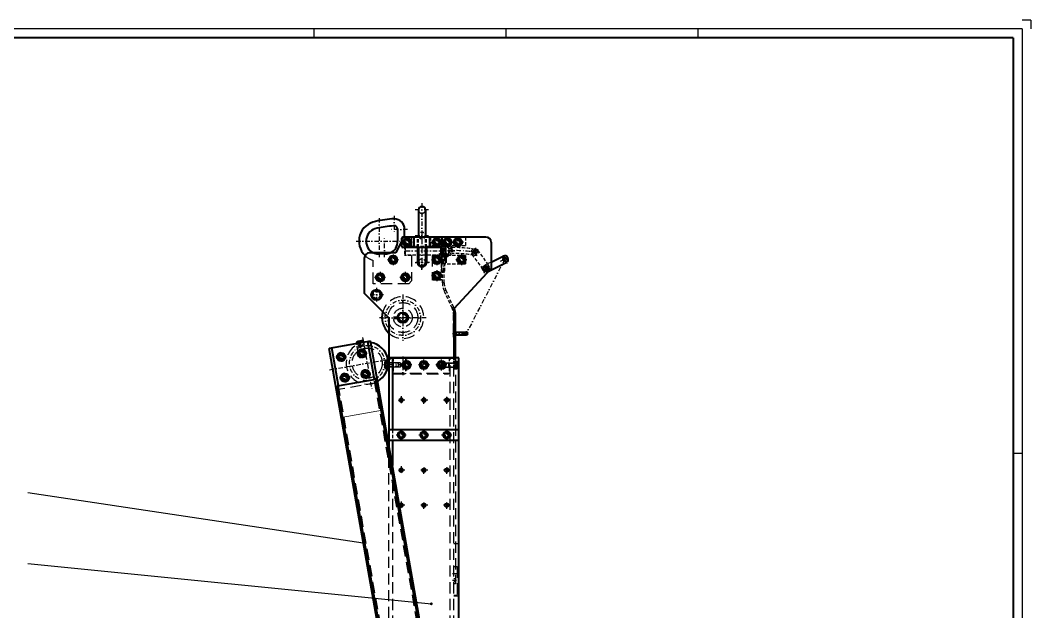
# Model space of a CAD drawing. Extents: x -5080 to -3891, y 5788 to 6629.
# Drawn here: x -4468 to -3891, y 6291 to 6629 of the extents above; entities that cross this region are included whole.
import ezdxf

# ---------------------------------------------------------------- set-up
doc = ezdxf.new("R2010")
doc.units = 0
doc.linetypes.add('STRICHPUNKT', pattern=[25.4, 12.7, -6.35, 0, -6.35])
doc.linetypes.add('VERDECKT', pattern=[9.525, 6.35, -3.175])
for name, color, linetype, lineweight in [('ACHSE', 150, 'STRICHPUNKT', 25), ('BEM', 6, 'CONTINUOUS', 25), ('SCHNITT', 1, 'STRICHPUNKT', 60), ('SCHRAFFUR', 252, 'CONTINUOUS', 13), ('VERDECKT', 2, 'VERDECKT', 25), ('VOLL_03', 6, 'CONTINUOUS', 25), ('VOLL_05', 7, 'CONTINUOUS', 40)]:
    doc.layers.add(name, color=color, linetype=linetype, lineweight=lineweight)

msp = doc.modelspace()

# ---------------------------------------------------------------- linework, layer by layer
at = {"layer": 'ACHSE', "ltscale": 0.2}
for p, q in [((-4238.7419, 6524.3526), (-4238.7419, 6486.7686)), ((-4263.1419, 6515.8301), (-4263.1419, 6493.63)), ((-4254.6419, 6517.1606), (-4254.6419, 6507.763)), ((-4234.9499, 6520.5606), (-4242.5339, 6520.5606)), ((-4260.1419, 6493.6362), (-4260.1419, 6504.2685)), ((-4246.9418, 6509.4606), (-4256.2557, 6509.4606)), ((-4247.2419, 6505.1767), (-4247.2419, 6498.9444)), ((-4242.5339, 6505.9606), (-4234.9499, 6505.9606)), ((-4230.2419, 6505.1767), (-4230.2419, 6498.9444)), ((-4224.2419, 6505.1767), (-4224.2419, 6498.9444)), ((-4218.2419, 6505.1767), (-4218.2419, 6498.9444)), ((-4276.2515, 6502.7204), (-4251.0714, 6502.7204)), ((-4244.1257, 6502.0606), (-4250.358, 6502.0606)), ((-4227.1257, 6502.0606), (-4233.358, 6502.0606)), ((-4221.1257, 6502.0606), (-4227.358, 6502.0606)), ((-4226.5939, 6494.2244), (-4226.5939, 6500.3805)), ((-4226.5419, 6484.8738), (-4226.5419, 6499.4867)), ((-4221.7808, 6499.8525), (-4221.607, 6494.7516)), ((-4221.6939, 6498.2172), (-4221.6939, 6496.3869)), ((-4215.1257, 6502.0606), (-4221.358, 6502.0606)), ((-4207.168, 6494.2628), (-4210.2862, 6498.4843)), ((-4208.2777, 6498.8856), (-4209.1765, 6493.8614)), ((-4255.2419, 6495.1767), (-4255.2419, 6488.9444)), ((-4248.0778, 6497.302), (-4220.1869, 6497.302)), ((-4230.2419, 6495.1767), (-4230.2419, 6488.9444)), ((-4216.2419, 6495.1767), (-4216.2419, 6488.9444)), ((-4191.4982, 6492.406), (-4213.4419, 6450.0606)), ((-4206.6164, 6497.9327), (-4210.8378, 6494.8144)), ((-4193.8476, 6491.2371), (-4189.1488, 6493.5749)), ((-4192.6671, 6494.7554), (-4190.3293, 6490.0566)), ((-4252.1257, 6492.0606), (-4258.358, 6492.0606)), ((-4234.5353, 6490.5606), (-4242.9484, 6490.5606)), ((-4242.5339, 6490.5606), (-4234.9499, 6490.5606)), ((-4238.7419, 6486.354), (-4238.7419, 6491.1468)), ((-4227.1257, 6492.0606), (-4233.358, 6492.0606)), ((-4213.1257, 6492.0606), (-4219.358, 6492.0606)), ((-4200.0096, 6487.0606), (-4204.4741, 6487.0606)), ((-4203.8235, 6486.2736), (-4200.6602, 6487.8475)), ((-4203.0288, 6488.6422), (-4201.4549, 6485.4789)), ((-4202.2419, 6489.2928), (-4202.2419, 6484.8283)), ((-4259.5257, 6482.0606), (-4265.758, 6482.0606)), ((-4262.6419, 6485.1767), (-4262.6419, 6478.9444)), ((-4245.1257, 6482.0606), (-4251.358, 6482.0606)), ((-4248.2419, 6485.1767), (-4248.2419, 6478.9444)), ((-4227.1257, 6483.0606), (-4233.358, 6483.0606)), ((-4230.2419, 6486.1767), (-4230.2419, 6479.9444)), ((-4264.6419, 6476.0529), (-4264.6419, 6468.0682)), ((-4260.6495, 6472.0606), (-4268.6342, 6472.0606)), ((-4249.6419, 6472.3534), (-4249.6419, 6445.7677)), ((-4236.349, 6459.0606), (-4262.9347, 6459.0606)), ((-4245.6495, 6459.0606), (-4253.6342, 6459.0606)), ((-4249.6419, 6463.0529), (-4249.6419, 6455.0682)), ((-4272.5906, 6447.8317), (-4267.4078, 6418.4387)), ((-4221.3836, 6450.0606), (-4212.0872, 6450.0606)), ((-4213.4419, 6451.4152), (-4213.4419, 6448.7059)), ((-4272.2564, 6443.5156), (-4275.3421, 6442.9706)), ((-4273.579, 6441.9143), (-4274.0461, 6444.5589)), ((-4272.5131, 6435.8743), (-4273.5084, 6441.5191)), ((-4291.4937, 6429.3451), (-4255.3027, 6435.7265)), ((-4282.0061, 6437.1106), (-4287.6508, 6436.1153)), ((-4284.3308, 6433.7906), (-4285.3261, 6439.4353)), ((-4270.1884, 6439.1944), (-4275.8331, 6438.1991)), ((-4249.7419, 6436.8134), (-4249.7419, 6426.1736)), ((-4247.6419, 6435.1938), (-4247.6419, 6428.9273)), ((-4237.6419, 6428.9273), (-4237.6419, 6435.1938)), ((-4227.6419, 6428.9273), (-4227.6419, 6435.1938)), ((-4270.4293, 6424.0567), (-4271.4246, 6429.7014)), ((-4244.5086, 6432.0606), (-4260.7554, 6432.0606)), ((-4234.5086, 6432.0606), (-4240.7751, 6432.0606)), ((-4224.5086, 6432.0606), (-4230.7751, 6432.0606)), ((-4279.9223, 6425.2929), (-4285.567, 6424.2976)), ((-4282.247, 6421.9729), (-4283.2423, 6427.6176)), ((-4268.1046, 6427.3767), (-4273.7493, 6426.3814)), ((-4248.4787, 6412.0606), (-4252.805, 6412.0606)), ((-4250.6419, 6414.2237), (-4250.6419, 6409.8974)), ((-4235.4787, 6412.0606), (-4239.805, 6412.0606)), ((-4237.6419, 6409.8974), (-4237.6419, 6414.2237)), ((-4222.4787, 6412.0606), (-4226.805, 6412.0606)), ((-4224.6419, 6409.8974), (-4224.6419, 6414.2237)), ((-4250.6419, 6394.9457), (-4250.6419, 6389.1754)), ((-4237.6419, 6394.9457), (-4237.6419, 6389.1754)), ((-4224.6419, 6394.9457), (-4224.6419, 6389.1754)), ((-4247.7567, 6392.0606), (-4253.527, 6392.0606)), ((-4234.7567, 6392.0606), (-4240.527, 6392.0606)), ((-4221.7567, 6392.0606), (-4227.527, 6392.0606)), ((-4248.4787, 6372.0606), (-4252.805, 6372.0606)), ((-4250.6419, 6374.2237), (-4250.6419, 6369.8974)), ((-4235.4787, 6372.0606), (-4239.805, 6372.0606)), ((-4237.6419, 6369.8974), (-4237.6419, 6374.2237)), ((-4222.4787, 6372.0606), (-4226.805, 6372.0606)), ((-4224.6419, 6369.8974), (-4224.6419, 6374.2237)), ((-4250.6419, 6354.2237), (-4250.6419, 6349.8974)), ((-4237.6419, 6349.8974), (-4237.6419, 6354.2237)), ((-4224.6419, 6349.8974), (-4224.6419, 6354.2237)), ((-4248.4787, 6352.0606), (-4252.805, 6352.0606)), ((-4235.4787, 6352.0606), (-4239.805, 6352.0606)), ((-4222.4787, 6352.0606), (-4226.805, 6352.0606)), ((-4221.4086, 6313.0164), (-4217.9178, 6313.0164)), ((-4218.9536, 6309.1143), (-4221.2476, 6309.1143))]:
    msp.add_line(p, q, dxfattribs=at)
for centre in [(-4249.6419, 6459.0606), (-4269.9992, 6433.1352)]:
    msp.add_circle(centre, 10.1, dxfattribs=at)
msp.add_arc((-4219.5929, 6435.6378), 61.7, 77.4869315, 94.3213743, dxfattribs=at)
at = {"layer": 'BEM'}
for p, q in [((-4463.5463, 6359.2263), (-4272.2144, 6330.5228)), ((-4463.5463, 6318.7294), (-4233.3856, 6295.7606))]:
    msp.add_line(p, q, dxfattribs=at)
msp.add_circle((-4233.3856, 6295.7606), 0.5, dxfattribs=at)
for centre in [(-4250.6419, 6412.0606), (-4237.6419, 6412.0606), (-4224.6419, 6412.0606), (-4250.6419, 6372.0606), (-4237.6419, 6372.0606), (-4224.6419, 6372.0606), (-4250.6419, 6352.0606), (-4237.6419, 6352.0606), (-4224.6419, 6352.0606)]:
    msp.add_arc(centre, 1.2, 195, 105, dxfattribs=at)
at = {"layer": 'SCHNITT'}
msp.add_line((-4254.9681, 6459.0606), (-4252.9681, 6459.0606), dxfattribs=at)
at = {"layer": 'SCHRAFFUR'}
for p, q in [((-4219.6419, 6460.4013), (-4220.6419, 6460.4013)), ((-4261.1978, 6406.2551), (-4284.8332, 6402.0876))]:
    msp.add_line(p, q, dxfattribs=at)
at = {"layer": 'VERDECKT', "ltscale": 0.3}
for p, q in [((-4250.2419, 6503.0151), (-4249.2419, 6505.0606)), ((-4244.6419, 6505.0606), (-4244.6419, 6500.0606)), ((-4241.2419, 6499.0606), (-4241.2419, 6505.0606)), ((-4240.7419, 6499.0606), (-4240.7419, 6505.0606)), ((-4236.7419, 6499.0606), (-4236.7419, 6505.0606)), ((-4236.2419, 6499.0606), (-4236.2419, 6505.0606)), ((-4233.8419, 6505.0606), (-4233.8419, 6500.0606)), ((-4213.8419, 6505.0606), (-4213.8419, 6500.0606)), ((-4244.6419, 6500.0606), (-4248.6419, 6500.0606)), ((-4248.6419, 6500.0606), (-4248.6419, 6494.5606)), ((-4248.1939, 6494.802), (-4248.1939, 6499.802)), ((-4248.1939, 6499.802), (-4222.1939, 6499.802)), ((-4213.8419, 6500.0606), (-4233.8419, 6500.0606)), ((-4227.5439, 6499.802), (-4227.5439, 6494.802)), ((-4225.6439, 6499.802), (-4225.6439, 6494.802)), ((-4223.6939, 6499.802), (-4223.6939, 6494.802)), ((-4222.1939, 6499.802), (-4222.1939, 6498.302)), ((-4222.1939, 6498.302), (-4222.1939, 6494.802)), ((-4244.6419, 6494.5606), (-4248.6419, 6494.5606)), ((-4222.1939, 6494.802), (-4248.1939, 6494.802)), ((-4213.8419, 6494.5606), (-4232.8419, 6494.5606)), ((-4227.4919, 6494.5606), (-4227.4919, 6489.5606)), ((-4227.3419, 6485.6452), (-4227.3419, 6497.8452)), ((-4225.7419, 6485.6452), (-4225.7419, 6497.8452)), ((-4225.5919, 6494.5606), (-4225.5919, 6489.5606)), ((-4213.8419, 6494.5606), (-4213.8419, 6489.5606)), ((-4210.3358, 6495.1852), (-4204.9786, 6487.9328)), ((-4207.1184, 6497.5618), (-4201.3422, 6489.7421)), ((-4227.8419, 6489.5606), (-4227.8419, 6480.5606)), ((-4213.8419, 6489.5606), (-4227.8419, 6489.5606)), ((-4199.2419, 6490.7871), (-4204.9786, 6487.9328)), ((-4204.9234, 6487.9603), (-4203.1416, 6484.379)), ((-4201.3422, 6489.7421), (-4199.7411, 6486.524)), ((-4225.7419, 6485.6452), (-4227.3419, 6485.6452)), ((-4227.0419, 6478.9737), (-4227.0419, 6485.6452)), ((-4226.0419, 6478.9737), (-4226.0419, 6485.6452)), ((-4200.526, 6485.6804), (-4203.1416, 6484.379)), ((-4227.8419, 6480.5606), (-4232.8419, 6480.5606)), ((-4226.0419, 6478.9737), (-4227.0419, 6478.9737)), ((-4225.1366, 6474.8161), (-4226.0461, 6474.4004)), ((-4221.5471, 6464.5589), (-4226.0461, 6474.4004)), ((-4220.6376, 6464.9747), (-4225.1366, 6474.8161)), ((-4220.6376, 6464.9747), (-4221.5471, 6464.5589)), ((-4219.6419, 6450.8606), (-4219.6419, 6449.2606)), ((-4275.4498, 6441.0077), (-4276.0384, 6444.3402)), ((-4274.7542, 6437.0687), (-4275.4498, 6441.0077)), ((-4272.0994, 6445.0359), (-4271.5108, 6441.7034)), ((-4270.8151, 6437.7644), (-4271.5108, 6441.7034)), ((-4273.5955, 6436.2578), (-4271.626, 6436.6057)), ((-4255.1419, 6436.0606), (-4255.1419, 6427.4606)), ((-4248.1419, 6436.0606), (-4248.1419, 6427.0606)), ((-4223.1419, 6436.0606), (-4223.1419, 6427.4606)), ((-4252.3627, 6433.2606), (-4257.6419, 6433.2606)), ((-4252.1419, 6433.0398), (-4257.6419, 6433.0398)), ((-4252.1419, 6431.0814), (-4257.6419, 6431.0814)), ((-4252.3627, 6430.8606), (-4257.6419, 6430.8606)), ((-4255.1419, 6433.5106), (-4254.9419, 6433.3106)), ((-4255.1419, 6430.6106), (-4254.9419, 6430.8106)), ((-4254.9419, 6430.8106), (-4254.9419, 6433.3106)), ((-4251.1419, 6433.3106), (-4254.9419, 6433.3106)), ((-4251.1419, 6430.8106), (-4254.9419, 6430.8106)), ((-4252.3627, 6433.2606), (-4252.1419, 6433.0398)), ((-4252.3627, 6433.2606), (-4252.3627, 6430.8606)), ((-4252.3627, 6430.8606), (-4252.1419, 6431.0814)), ((-4252.1419, 6431.0814), (-4252.1419, 6433.0398)), ((-4251.1419, 6433.3106), (-4250.3908, 6432.0606)), ((-4251.1419, 6433.3106), (-4251.1419, 6430.8106)), ((-4251.1419, 6430.8106), (-4250.3908, 6432.0606)), ((-4227.1419, 6433.3106), (-4227.8929, 6432.0606)), ((-4227.1419, 6430.8106), (-4227.8929, 6432.0606)), ((-4227.1419, 6433.3106), (-4227.1419, 6430.8106)), ((-4227.1419, 6433.3106), (-4223.3419, 6433.3106)), ((-4227.1419, 6430.8106), (-4223.3419, 6430.8106)), ((-4225.9211, 6433.2606), (-4226.1419, 6433.0398)), ((-4226.1419, 6433.0398), (-4220.6419, 6433.0398)), ((-4226.1419, 6431.0814), (-4226.1419, 6433.0398)), ((-4226.1419, 6431.0814), (-4220.6419, 6431.0814)), ((-4225.9211, 6430.8606), (-4226.1419, 6431.0814)), ((-4225.9211, 6433.2606), (-4220.6419, 6433.2606)), ((-4225.9211, 6433.2606), (-4225.9211, 6430.8606)), ((-4225.9211, 6430.8606), (-4220.6419, 6430.8606)), ((-4223.1419, 6433.5106), (-4223.3419, 6433.3106)), ((-4223.3419, 6430.8106), (-4223.3419, 6433.3106)), ((-4223.1419, 6430.6106), (-4223.3419, 6430.8106)), ((-4220.6419, 6434.4606), (-4220.3419, 6434.4606)), ((-4220.6419, 6429.6606), (-4220.6419, 6434.4606)), ((-4220.6419, 6429.6606), (-4220.3419, 6429.6606)), ((-4220.3419, 6434.4606), (-4220.1419, 6434.2606)), ((-4220.3419, 6429.6606), (-4220.3419, 6434.4606)), ((-4220.1419, 6429.8606), (-4220.3419, 6429.6606)), ((-4220.1419, 6429.8606), (-4220.1419, 6434.2606)), ((-4220.1419, 6430.5073), (-4220.1419, 6433.6138)), ((-4220.1419, 6433.6138), (-4220.0004, 6433.6138)), ((-4220.1419, 6430.5073), (-4220.0004, 6430.5073)), ((-4220.0004, 6430.0108), (-4220.0004, 6434.2384)), ((-4220.0004, 6434.2384), (-4218.7394, 6434.2384)), ((-4220.0004, 6433.9097), (-4220.0004, 6434.2384)), ((-4220.0004, 6433.1495), (-4218.7394, 6433.1495)), ((-4220.0004, 6430.9716), (-4218.7394, 6430.9716)), ((-4220.0004, 6430.3395), (-4220.0004, 6429.8827)), ((-4220.0004, 6429.8827), (-4218.7394, 6429.8827)), ((-4218.5788, 6430.4272), (-4218.5788, 6433.6939)), ((-4254.7419, 6427.0606), (-4255.1419, 6427.4606)), ((-4223.1419, 6427.4606), (-4223.5419, 6427.0606)), ((-4255.6419, 6395.0606), (-4255.6419, 6389.0606))]:
    msp.add_line(p, q, dxfattribs=at)
at = {"layer": 'VERDECKT'}
for p, q in [((-4228.1439, 6499.702), (-4228.0439, 6499.802)), ((-4228.1439, 6499.702), (-4228.1439, 6495.602)), ((-4228.0439, 6499.802), (-4225.1439, 6499.802)), ((-4227.5439, 6499.702), (-4227.6439, 6499.802)), ((-4227.5439, 6499.702), (-4225.6439, 6499.702)), ((-4227.5439, 6499.702), (-4227.5439, 6495.202)), ((-4225.6439, 6499.702), (-4225.5439, 6499.802)), ((-4225.6439, 6499.702), (-4225.6439, 6495.202)), ((-4225.1439, 6499.802), (-4225.0439, 6499.702)), ((-4225.0439, 6499.702), (-4225.0439, 6495.602)), ((-4260.1419, 6495.2204), (-4263.1419, 6495.2204)), ((-4244.6419, 6494.5606), (-4244.6419, 6480.0606)), ((-4232.8419, 6494.5606), (-4232.8419, 6480.5606)), ((-4228.7439, 6495.502), (-4228.6439, 6495.602)), ((-4228.7439, 6495.502), (-4228.7439, 6494.902)), ((-4228.6439, 6494.802), (-4228.7439, 6494.902)), ((-4228.6439, 6495.602), (-4224.5439, 6495.602)), ((-4224.5439, 6494.802), (-4228.6439, 6494.802)), ((-4227.9439, 6494.802), (-4227.5439, 6495.202)), ((-4225.6439, 6495.202), (-4227.5439, 6495.202)), ((-4227.4919, 6494.5606), (-4227.4919, 6489.5606)), ((-4227.4919, 6494.5606), (-4227.4919, 6489.5606)), ((-4225.2439, 6494.802), (-4225.6439, 6495.202)), ((-4225.5919, 6494.5606), (-4225.5919, 6489.5606)), ((-4225.5919, 6494.5606), (-4225.5919, 6489.5606)), ((-4224.4439, 6495.502), (-4224.5439, 6495.602)), ((-4224.4439, 6494.902), (-4224.5439, 6494.802)), ((-4224.4439, 6495.502), (-4224.4439, 6494.902)), ((-4266.6419, 6478.4606), (-4266.6419, 6491.766)), ((-4246.2419, 6478.4606), (-4266.6419, 6478.4606)), ((-4244.6419, 6480.0606), (-4246.2419, 6478.4606)), ((-4222.6419, 6235.0606), (-4222.6419, 6436.0606)), ((-4220.6419, 6235.0606), (-4220.6419, 6436.0606)), ((-4219.6419, 6436.0606), (-4219.6419, 6307.1143)), ((-4228.2419, 6210.1384), (-4265.8992, 6423.7038)), ((-4255.1419, 6427.4606), (-4223.1419, 6427.4606)), ((-4254.7419, 6427.0606), (-4223.5419, 6427.0606)), ((-4263.9762, 6422.0121), (-4287.6116, 6417.8445)), ((-4249.0419, 6208.3186), (-4286.3832, 6420.092)), ((-4257.6419, 6240.0606), (-4257.6419, 6386.0881)), ((-4255.6419, 6374.7456), (-4255.6419, 6236.5351)), ((-4217.6419, 6330.0606), (-4220.6419, 6330.0606)), ((-4220.6419, 6317.0164), (-4218.6419, 6317.0164)), ((-4218.6419, 6317.0164), (-4218.6419, 6300.65)), ((-4219.6419, 6309.9643), (-4220.6419, 6309.9643)), ((-4219.6419, 6308.2643), (-4220.6419, 6308.2643)), ((-4219.6419, 6307.1143), (-4220.6419, 6307.1143)), ((-4220.6419, 6300.65), (-4218.6419, 6300.65)), ((-4217.6419, 6300.0606), (-4220.6419, 6300.0606))]:
    msp.add_line(p, q, dxfattribs=at)
at = {"layer": 'VERDECKT', "ltscale": 0.5}
for p, q in [((-4227.5439, 6499.802), (-4227.5439, 6494.802)), ((-4227.5439, 6499.802), (-4227.5439, 6494.802)), ((-4225.6439, 6499.802), (-4225.6439, 6494.802)), ((-4225.6439, 6499.802), (-4225.6439, 6494.802)), ((-4229.0919, 6494.5606), (-4229.0919, 6493.7606)), ((-4223.9919, 6494.3606), (-4229.0919, 6494.3606)), ((-4223.9919, 6493.7606), (-4229.0919, 6493.7606)), ((-4228.2919, 6493.7606), (-4228.0919, 6493.5606)), ((-4228.0919, 6493.5606), (-4228.0919, 6489.5606)), ((-4224.9919, 6493.5606), (-4228.0919, 6493.5606)), ((-4224.7919, 6493.7606), (-4224.9919, 6493.5606)), ((-4224.9919, 6493.5606), (-4224.9919, 6489.5606)), ((-4223.9919, 6494.5606), (-4223.9919, 6493.7606))]:
    msp.add_line(p, q, dxfattribs=at)
at = {"layer": 'VERDECKT', "ltscale": 0.3}
for centre, radius in [((-4238.7419, 6505.9606), 2), ((-4247.2419, 6502.0606), 1.5647), ((-4247.2419, 6502.0606), 1.3), ((-4247.2419, 6502.0606), 1.2), ((-4230.2419, 6502.0606), 1.5647), ((-4230.2419, 6502.0606), 1.3), ((-4230.2419, 6502.0606), 1.2), ((-4224.2419, 6502.0606), 1.5647), ((-4224.2419, 6502.0606), 1.3), ((-4224.2419, 6502.0606), 1.2), ((-4218.2419, 6502.0606), 1.5647), ((-4218.2419, 6502.0606), 1.3), ((-4218.2419, 6502.0606), 1.2), ((-4255.2419, 6492.0606), 1.5647), ((-4255.2419, 6492.0606), 1.3), ((-4255.2419, 6492.0606), 1.2), ((-4230.2419, 6492.0606), 1.5647), ((-4230.2419, 6492.0606), 1.3), ((-4230.2419, 6492.0606), 1.2), ((-4221.6939, 6497.3021), 0.6), ((-4221.6939, 6497.302), 0.5), ((-4216.2419, 6492.0606), 1.5647), ((-4216.2419, 6492.0606), 1.3), ((-4216.2419, 6492.0606), 1.2), ((-4208.7271, 6496.3735), 1.3), ((-4208.7271, 6496.3735), 0.65), ((-4208.7271, 6496.3735), 0.6), ((-4208.7271, 6496.3735), 0.478), ((-4202.2419, 6487.0606), 1.1), ((-4202.2419, 6487.0606), 1), ((-4262.6419, 6482.0606), 1.5647), ((-4262.6419, 6482.0606), 1.3), ((-4262.6419, 6482.0606), 1.2), ((-4248.2419, 6482.0606), 1.5647), ((-4248.2419, 6482.0606), 1.3), ((-4248.2419, 6482.0606), 1.2), ((-4230.2419, 6483.0606), 1.5647), ((-4230.2419, 6483.0606), 1.3), ((-4230.2419, 6483.0606), 1.2), ((-4264.6419, 6472.0606), 2.1), ((-4264.6419, 6472.0606), 2), ((-4284.8284, 6436.6129), 1.5647), ((-4284.8284, 6436.6129), 1.3), ((-4284.8284, 6436.6129), 1.2), ((-4273.0107, 6438.6967), 1.5647), ((-4273.0107, 6438.6967), 1.3), ((-4273.0107, 6438.6967), 1.2), ((-4247.6419, 6432.0606), 1.5647), ((-4247.6419, 6432.0606), 1.3), ((-4247.6419, 6432.0606), 1.2), ((-4237.6419, 6432.0606), 1.5647), ((-4237.6419, 6432.0606), 1.3), ((-4237.6419, 6432.0606), 1.2), ((-4227.6419, 6432.0606), 1.5647), ((-4227.6419, 6432.0606), 1.3), ((-4227.6419, 6432.0606), 1.2), ((-4282.7446, 6424.7952), 1.3), ((-4282.7446, 6424.7952), 1.2), ((-4270.927, 6426.879), 1.5647), ((-4270.927, 6426.879), 1.3), ((-4270.927, 6426.879), 1.2), ((-4250.6419, 6392.0606), 1.5647), ((-4250.6419, 6392.0606), 1.3), ((-4250.6419, 6392.0606), 1.2), ((-4237.6419, 6392.0606), 1.5647), ((-4237.6419, 6392.0606), 1.3), ((-4237.6419, 6392.0606), 1.2), ((-4224.6419, 6392.0606), 1.5647), ((-4224.6419, 6392.0606), 1.3), ((-4224.6419, 6392.0606), 1.2)]:
    msp.add_circle(centre, radius, dxfattribs=at)
at = {"layer": 'VERDECKT'}
for centre, radius in [((-4249.6419, 6459.1304), 8.5302), ((-4249.6419, 6459.1304), 5.3302), ((-4249.6419, 6459.0606), 2.1), ((-4249.6419, 6459.0606), 2.1), ((-4249.6419, 6459.0606), 2), ((-4269.9992, 6433.1352), 8.6), ((-4282.7446, 6424.7952), 1.5647)]:
    msp.add_circle(centre, radius, dxfattribs=at)
for centre, radius, start, end in [((-4238.7419, 6520.5606), 2, 180, 0), ((-4263.1419, 6502.7204), 11.5, 225.2227857, 252.2810681), ((-4263.1419, 6502.7204), 7.5, 242.6207609, 270), ((-4260.1419, 6502.7204), 7.5, 270, 297.3792391), ((-4249.6419, 6459.1304), 11.9302, 227.889009, 163.5746156), ((-4269.9992, 6433.1352), 12, 80.5287794, 299.4712206)]:
    msp.add_arc(centre, radius, start, end, dxfattribs=at)
at = {"layer": 'VERDECKT', "ltscale": 0.3}
for centre, radius, start, end in [((-4247.2419, 6502.0606), 0.986, 195, 105), ((-4230.2419, 6502.0606), 0.986, 195, 105), ((-4226.5419, 6497.8452), 0.8, 0, 180), ((-4224.2419, 6502.0606), 0.986, 195, 105), ((-4221.6939, 6497.3021), 1.7, 91.9513961, 271.9513961), ((-4219.5929, 6435.6378), 63.4, 79.8569097, 91.9513961), ((-4218.2419, 6502.0606), 0.986, 195, 105), ((-4208.7271, 6496.3735), 2, 36.4522042, 216.4522042), ((-4255.2419, 6492.0606), 0.986, 195, 105), ((-4238.7419, 6490.5606), 2, 0, 180), ((-4230.2419, 6492.0606), 0.986, 195, 105), ((-4219.5929, 6435.6378), 60, 79.8569097, 91.9513961), ((-4216.2419, 6492.0606), 0.986, 195, 105), ((-4208.7271, 6496.3735), 0.6, 10.9041529, 280.9041529), ((-4208.7271, 6496.3735), 1.7, 259.8569097, 79.8569097), ((-4262.6419, 6482.0606), 0.986, 195, 105), ((-4248.2419, 6482.0606), 0.986, 195, 105), ((-4230.2419, 6483.0606), 0.986, 195, 105), ((-4216.0419, 6478.9737), 11, 180, 204.5671713), ((-4216.0419, 6478.9737), 10, 180, 204.5671713), ((-4230.6419, 6460.4013), 10, 0, 24.5671713), ((-4230.6419, 6460.4013), 11, 21.0265905, 24.5671713), ((-4213.4419, 6450.0606), 0.8, 90, 270), ((-4274.9061, 6443.6785), 1, 140.115673, 190.0159785), ((-4272.9366, 6444.0264), 1, 10.0159785, 59.8347554), ((-4284.8284, 6436.6129), 0.986, 195, 105), ((-4273.7694, 6437.2426), 1, 190.0159785, 280.0159785), ((-4273.0107, 6438.6967), 0.986, 195, 105), ((-4271.7999, 6437.5904), 1, 280.0159785, 10.0159785), ((-4247.6419, 6432.0606), 0.986, 195, 105), ((-4237.6419, 6432.0606), 0.986, 195, 105), ((-4227.6419, 6432.0606), 0.986, 195, 105), ((-4219.582, 6433.6939), 1.0032, 327.13278, 32.86722), ((-4222.3509, 6432.0606), 3.7721, 343.22135, 16.77865), ((-4219.582, 6430.4272), 1.0032, 327.13278, 32.86722), ((-4282.7446, 6424.7952), 0.986, 195, 105), ((-4270.927, 6426.879), 0.986, 195, 105), ((-4250.6419, 6392.0606), 0.986, 195, 105), ((-4237.6419, 6392.0606), 0.986, 195, 105), ((-4224.6419, 6392.0606), 0.986, 195, 105)]:
    msp.add_arc(centre, radius, start, end, dxfattribs=at)
at = {"layer": 'VERDECKT', "ltscale": 0.5}
msp.add_arc((-4226.5419, 6497.8452), 0.8, 0, 180, dxfattribs=at)
msp.add_arc((-4226.5419, 6497.8452), 0.8, 0, 180, dxfattribs=at)
at = {"layer": 'VERDECKT', "ltscale": 0.3}
msp.add_ellipse((-4273.8132, 6443.2406), major_axis=(-1.1817, -0.2087), ratio=0.70710678, dxfattribs=at)
msp.add_ellipse((-4273.9601, 6444.0722), major_axis=(-1.1817, -0.2087), ratio=0.70710678, start_param=0.52084029, end_param=2.62075236, dxfattribs=at)
at = {"layer": 'VOLL_03', "ltscale": 0.8}
for p, q in [((-3891.3783, 6628.8285), (-3896.3783, 6628.8285)), ((-3891.3783, 6628.8285), (-3891.3783, 6623.8285)), ((-3896.3783, 6623.8285), (-5075.3783, 6623.8285)), ((-3896.3783, 6623.8285), (-3896.3783, 5792.8285))]:
    msp.add_line(p, q, dxfattribs=at)
at = {"layer": 'VOLL_03'}
for p, q in [((-4300.3783, 6623.8285), (-4300.3783, 6618.8285)), ((-4190.8783, 6623.8285), (-4190.8783, 6618.8285)), ((-4081.3783, 6623.8285), (-4081.3783, 6618.8285)), ((-3901.3783, 6381.8285), (-3896.3783, 6381.8285))]:
    msp.add_line(p, q, dxfattribs=at)
at = {"layer": 'VOLL_05', "ltscale": 0.8}
for q in [(-5070.3783, 6618.8285), (-3901.3783, 5797.8285)]:
    msp.add_line((-3901.3783, 6618.8285), q, dxfattribs=at)
at = {"layer": 'VOLL_05'}
for p, q in [((-4240.7419, 6520.5606), (-4240.7419, 6505.0606)), ((-4236.7419, 6520.5606), (-4236.7419, 6505.0606)), ((-4252.6419, 6509.4606), (-4252.6419, 6502.7204)), ((-4250.2419, 6499.6606), (-4250.2419, 6504.4606)), ((-4227.8419, 6505.0606), (-4249.6419, 6505.0606)), ((-4241.2419, 6505.0606), (-4249.2419, 6505.0606)), ((-4249.1419, 6503.1575), (-4247.2419, 6504.2545)), ((-4248.6419, 6505.0606), (-4248.6419, 6509.4606)), ((-4245.3419, 6503.1575), (-4247.2419, 6504.2545)), ((-4243.2419, 6499.0606), (-4243.2419, 6505.0606)), ((-4202.2419, 6505.0606), (-4236.2419, 6505.0606)), ((-4234.2419, 6499.0606), (-4234.2419, 6505.0606)), ((-4232.1419, 6503.1575), (-4230.2419, 6504.2545)), ((-4228.3419, 6503.1575), (-4230.2419, 6504.2545)), ((-4227.2419, 6499.6606), (-4227.2419, 6504.4606)), ((-4226.1419, 6503.1575), (-4224.2419, 6504.2545)), ((-4222.3419, 6503.1575), (-4224.2419, 6504.2545)), ((-4220.1419, 6503.1575), (-4218.2419, 6504.2545)), ((-4216.3419, 6503.1575), (-4218.2419, 6504.2545)), ((-4250.2419, 6503.0151), (-4253.6419, 6496.0606)), ((-4227.8419, 6499.0606), (-4249.6419, 6499.0606)), ((-4249.1419, 6503.1575), (-4249.1419, 6500.9636)), ((-4249.1419, 6500.9636), (-4247.2419, 6499.8666)), ((-4245.3419, 6500.9636), (-4247.2419, 6499.8666)), ((-4245.3419, 6503.1575), (-4245.3419, 6500.9636)), ((-4241.2419, 6499.0606), (-4241.2419, 6490.5606)), ((-4240.7419, 6499.0606), (-4240.7419, 6490.5606)), ((-4236.7419, 6499.0606), (-4236.7419, 6490.5606)), ((-4236.2419, 6499.0606), (-4236.2419, 6490.5606)), ((-4232.1419, 6503.1575), (-4232.1419, 6500.9636)), ((-4232.1419, 6500.9636), (-4230.2419, 6499.8666)), ((-4228.3419, 6500.9636), (-4230.2419, 6499.8666)), ((-4228.3419, 6503.1575), (-4228.3419, 6500.9636)), ((-4226.1419, 6503.1575), (-4226.1419, 6500.9636)), ((-4226.1419, 6500.9636), (-4224.2419, 6499.8666)), ((-4222.3419, 6500.9636), (-4224.2419, 6499.8666)), ((-4222.3419, 6503.1575), (-4222.3419, 6500.9636)), ((-4220.1419, 6503.1575), (-4220.1419, 6500.9636)), ((-4220.1419, 6500.9636), (-4218.2419, 6499.8666)), ((-4216.3419, 6500.9636), (-4218.2419, 6499.8666)), ((-4216.3419, 6503.1575), (-4216.3419, 6500.9636)), ((-4199.2419, 6502.0606), (-4199.2419, 6487.0606)), ((-4271.6419, 6493.0606), (-4271.6419, 6473.0606)), ((-4253.6419, 6496.0606), (-4268.6419, 6496.0606)), ((-4257.1419, 6493.1575), (-4255.2419, 6494.2545)), ((-4257.1419, 6493.1575), (-4257.1419, 6490.9636)), ((-4253.3419, 6493.1575), (-4255.2419, 6494.2545)), ((-4253.3419, 6493.1575), (-4253.3419, 6490.9636)), ((-4232.1419, 6493.1575), (-4230.2419, 6494.2545)), ((-4232.1419, 6493.1575), (-4232.1419, 6490.9636)), ((-4228.3419, 6493.1575), (-4230.2419, 6494.2545)), ((-4228.3419, 6493.1575), (-4228.3419, 6490.9636)), ((-4228.3419, 6493.1575), (-4228.3419, 6490.9636)), ((-4228.3419, 6493.1575), (-4228.3419, 6490.9636)), ((-4218.1419, 6493.1575), (-4216.2419, 6494.2545)), ((-4218.1419, 6493.1575), (-4218.1419, 6490.9636)), ((-4214.3419, 6493.1575), (-4216.2419, 6494.2545)), ((-4214.3419, 6493.1575), (-4214.3419, 6490.9636)), ((-4199.2419, 6490.7871), (-4192.3891, 6494.1966)), ((-4257.1419, 6490.9636), (-4255.2419, 6489.8666)), ((-4253.3419, 6490.9636), (-4255.2419, 6489.8666)), ((-4232.1419, 6490.9636), (-4230.2419, 6489.8666)), ((-4228.3419, 6490.9636), (-4230.2419, 6489.8666)), ((-4199.2419, 6487.0606), (-4220.6419, 6464.0606)), ((-4218.1419, 6490.9636), (-4216.2419, 6489.8666)), ((-4214.3419, 6490.9636), (-4216.2419, 6489.8666)), ((-4200.526, 6485.6804), (-4190.6073, 6490.6154)), ((-4264.5419, 6483.1575), (-4262.6419, 6484.2545)), ((-4264.5419, 6483.1575), (-4264.5419, 6480.9636)), ((-4264.5419, 6480.9636), (-4262.6419, 6479.8666)), ((-4260.7419, 6483.1575), (-4262.6419, 6484.2545)), ((-4260.7419, 6480.9636), (-4262.6419, 6479.8666)), ((-4260.7419, 6483.1575), (-4260.7419, 6480.9636)), ((-4250.1419, 6483.1575), (-4248.2419, 6484.2545)), ((-4250.1419, 6483.1575), (-4250.1419, 6480.9636)), ((-4250.1419, 6480.9636), (-4248.2419, 6479.8666)), ((-4246.3419, 6483.1575), (-4248.2419, 6484.2545)), ((-4246.3419, 6480.9636), (-4248.2419, 6479.8666)), ((-4246.3419, 6483.1575), (-4246.3419, 6480.9636)), ((-4232.1419, 6484.1575), (-4230.2419, 6485.2545)), ((-4232.1419, 6484.1575), (-4232.1419, 6481.9636)), ((-4232.1419, 6481.9636), (-4230.2419, 6480.8666)), ((-4228.3419, 6484.1575), (-4230.2419, 6485.2545)), ((-4228.3419, 6481.9636), (-4230.2419, 6480.8666)), ((-4228.3419, 6484.1575), (-4228.3419, 6481.9636)), ((-4199.7411, 6486.524), (-4199.5603, 6486.1608)), ((-4257.6419, 6459.0606), (-4271.6419, 6473.0606)), ((-4220.6419, 6464.0606), (-4220.6419, 6436.0606)), ((-4257.6419, 6459.0606), (-4257.6419, 6436.0606)), ((-4220.6419, 6457.4599), (-4220.6419, 6460.4013)), ((-4219.6419, 6450.8606), (-4219.6419, 6460.4013)), ((-4220.6419, 6447.9731), (-4220.6419, 6455.6839)), ((-4220.6419, 6450.8606), (-4213.4419, 6450.8606)), ((-4220.6419, 6449.2606), (-4213.4419, 6449.2606)), ((-4219.6419, 6435.0606), (-4219.6419, 6449.2606)), ((-4268.1438, 6445.6474), (-4291.7792, 6441.4799)), ((-4250.6419, 6208.1787), (-4291.7792, 6441.4799)), ((-4286.3832, 6420.092), (-4290.2035, 6441.7577)), ((-4273.2581, 6445.8467), (-4275.2276, 6445.4989)), ((-4273.1105, 6445.0111), (-4275.08, 6444.6633)), ((-4274.9107, 6439.7937), (-4273.0107, 6440.8906)), ((-4271.1107, 6439.7937), (-4273.0107, 6440.8906)), ((-4265.8992, 6423.7038), (-4269.7195, 6445.3696)), ((-4226.6419, 6210.2784), (-4268.1438, 6445.6474)), ((-4286.7284, 6437.7099), (-4284.8284, 6438.8069)), ((-4286.7284, 6437.7099), (-4286.7284, 6435.516)), ((-4286.7284, 6435.516), (-4284.8284, 6434.419)), ((-4282.9284, 6437.7099), (-4284.8284, 6438.8069)), ((-4282.9284, 6435.516), (-4284.8284, 6434.419)), ((-4282.9284, 6437.7099), (-4282.9284, 6435.516)), ((-4274.9107, 6439.7937), (-4274.9107, 6437.5997)), ((-4274.9107, 6437.5997), (-4273.0107, 6436.5028)), ((-4271.1107, 6437.5997), (-4273.0107, 6436.5028)), ((-4271.1107, 6439.7937), (-4271.1107, 6437.5997)), ((-4257.6419, 6436.0606), (-4257.6419, 6386.0881)), ((-4217.6419, 6436.0606), (-4257.6419, 6436.0606)), ((-4257.6419, 6436.0606), (-4220.6419, 6436.0606)), ((-4255.6419, 6436.0606), (-4255.6419, 6395.0606)), ((-4217.6419, 6304.0606), (-4217.6419, 6436.0606)), ((-4272.827, 6427.976), (-4270.927, 6429.0729)), ((-4269.027, 6427.976), (-4270.927, 6429.0729)), ((-4259.7049, 6430.4272), (-4259.7049, 6433.6939)), ((-4258.2833, 6434.2384), (-4259.5443, 6434.2384)), ((-4258.2833, 6433.1495), (-4259.5443, 6433.1495)), ((-4258.2833, 6430.9716), (-4259.5443, 6430.9716)), ((-4258.2833, 6429.8827), (-4259.5443, 6429.8827)), ((-4258.2833, 6430.0108), (-4258.2833, 6434.2384)), ((-4258.2833, 6433.9097), (-4258.2833, 6434.2384)), ((-4258.1419, 6433.6138), (-4258.2833, 6433.6138)), ((-4258.1419, 6430.5073), (-4258.2833, 6430.5073)), ((-4258.2833, 6430.3395), (-4258.2833, 6429.8827)), ((-4257.9419, 6434.4606), (-4258.1419, 6434.2606)), ((-4258.1419, 6429.8606), (-4258.1419, 6434.2606)), ((-4258.1419, 6430.5073), (-4258.1419, 6433.6138)), ((-4258.1419, 6429.8606), (-4257.9419, 6429.6606)), ((-4257.6419, 6434.4606), (-4257.9419, 6434.4606)), ((-4257.9419, 6429.6606), (-4257.9419, 6434.4606)), ((-4257.6419, 6429.6606), (-4257.9419, 6429.6606)), ((-4257.6419, 6429.6606), (-4257.6419, 6434.4606)), ((-4249.5419, 6433.1575), (-4247.6419, 6434.2545)), ((-4249.5419, 6433.1575), (-4249.5419, 6430.9636)), ((-4249.5419, 6430.9636), (-4247.6419, 6429.8666)), ((-4245.7419, 6433.1575), (-4247.6419, 6434.2545)), ((-4245.7419, 6430.9636), (-4247.6419, 6429.8666)), ((-4245.7419, 6433.1575), (-4245.7419, 6430.9636)), ((-4239.5419, 6433.1575), (-4237.6419, 6434.2545)), ((-4239.5419, 6433.1575), (-4239.5419, 6430.9636)), ((-4239.5419, 6430.9636), (-4237.6419, 6429.8666)), ((-4235.7419, 6433.1575), (-4237.6419, 6434.2545)), ((-4235.7419, 6430.9636), (-4237.6419, 6429.8666)), ((-4235.7419, 6433.1575), (-4235.7419, 6430.9636)), ((-4229.5419, 6433.1575), (-4227.6419, 6434.2545)), ((-4229.5419, 6433.1575), (-4229.5419, 6430.9636)), ((-4229.5419, 6430.9636), (-4227.6419, 6429.8666)), ((-4225.7419, 6433.1575), (-4227.6419, 6434.2545)), ((-4225.7419, 6430.9636), (-4227.6419, 6429.8666)), ((-4225.7419, 6433.1575), (-4225.7419, 6430.9636)), ((-4265.1114, 6423.8428), (-4287.1711, 6419.953)), ((-4284.6446, 6425.8922), (-4282.7446, 6426.9892)), ((-4284.6446, 6425.8922), (-4284.6446, 6423.6983)), ((-4284.6446, 6423.6983), (-4282.7446, 6422.6013)), ((-4280.8446, 6425.8922), (-4282.7446, 6426.9892)), ((-4280.8446, 6423.6983), (-4282.7446, 6422.6013)), ((-4280.8446, 6425.8922), (-4280.8446, 6423.6983)), ((-4272.827, 6427.976), (-4272.827, 6425.7821)), ((-4272.827, 6425.7821), (-4270.927, 6424.6851)), ((-4269.027, 6425.7821), (-4270.927, 6424.6851)), ((-4269.027, 6427.976), (-4269.027, 6425.7821)), ((-4227.4419, 6210.2084), (-4265.1114, 6423.8428)), ((-4249.854, 6208.3176), (-4287.1711, 6419.953)), ((-4217.6419, 6395.0606), (-4257.6419, 6395.0606)), ((-4217.6419, 6389.0606), (-4257.6419, 6389.0606)), ((-4255.6419, 6389.0606), (-4255.6419, 6374.7456)), ((-4252.5419, 6393.1575), (-4250.6419, 6394.2545)), ((-4252.5419, 6393.1575), (-4252.5419, 6390.9636)), ((-4252.5419, 6390.9636), (-4250.6419, 6389.8666)), ((-4248.7419, 6393.1575), (-4250.6419, 6394.2545)), ((-4248.7419, 6390.9636), (-4250.6419, 6389.8666)), ((-4248.7419, 6393.1575), (-4248.7419, 6390.9636)), ((-4239.5419, 6393.1575), (-4237.6419, 6394.2545)), ((-4239.5419, 6393.1575), (-4239.5419, 6390.9636)), ((-4239.5419, 6390.9636), (-4237.6419, 6389.8666)), ((-4235.7419, 6393.1575), (-4237.6419, 6394.2545)), ((-4235.7419, 6390.9636), (-4237.6419, 6389.8666)), ((-4235.7419, 6393.1575), (-4235.7419, 6390.9636)), ((-4226.5419, 6393.1575), (-4224.6419, 6394.2545)), ((-4226.5419, 6393.1575), (-4226.5419, 6390.9636)), ((-4226.5419, 6390.9636), (-4224.6419, 6389.8666)), ((-4222.7419, 6393.1575), (-4224.6419, 6394.2545)), ((-4222.7419, 6390.9636), (-4224.6419, 6389.8666)), ((-4222.7419, 6393.1575), (-4222.7419, 6390.9636)), ((-4217.6419, 6270.0606), (-4217.6419, 6304.0606))]:
    msp.add_line(p, q, dxfattribs=at)
for centre, radius in [((-4247.2419, 6502.0606), 2.4), ((-4247.2419, 6502.0606), 2.2), ((-4247.2419, 6502.0606), 1.9), ((-4230.2419, 6502.0606), 2.4), ((-4230.2419, 6502.0606), 2.2), ((-4230.2419, 6502.0606), 1.9), ((-4224.2419, 6502.0606), 2.4), ((-4224.2419, 6502.0606), 2.2), ((-4224.2419, 6502.0606), 1.9), ((-4218.2419, 6502.0606), 2.4), ((-4218.2419, 6502.0606), 2.2), ((-4218.2419, 6502.0606), 1.9), ((-4255.2419, 6492.0606), 2.4), ((-4255.2419, 6492.0606), 2.2), ((-4255.2419, 6492.0606), 1.9), ((-4230.2419, 6492.0606), 2.4), ((-4230.2419, 6492.0606), 2.2), ((-4230.2419, 6492.0606), 1.9), ((-4216.2419, 6492.0606), 2.4), ((-4216.2419, 6492.0606), 2.2), ((-4216.2419, 6492.0606), 1.9), ((-4191.4982, 6492.406), 1), ((-4202.2419, 6487.0606), 1.6), ((-4202.2419, 6487.0606), 1.4), ((-4202.2419, 6487.0606), 1.2), ((-4262.6419, 6482.0606), 2.4), ((-4262.6419, 6482.0606), 2.2), ((-4262.6419, 6482.0606), 1.9), ((-4248.2419, 6482.0606), 2.4), ((-4248.2419, 6482.0606), 2.2), ((-4248.2419, 6482.0606), 1.9), ((-4230.2419, 6483.0606), 2.4), ((-4230.2419, 6483.0606), 2.2), ((-4230.2419, 6483.0606), 1.9), ((-4264.6419, 6472.0606), 3), ((-4264.6419, 6472.0606), 2.8), ((-4249.6419, 6459.0606), 3), ((-4249.6419, 6459.0606), 2.8), ((-4273.0107, 6438.6967), 2.4), ((-4273.0107, 6438.6967), 2.2), ((-4273.0107, 6438.6967), 1.9), ((-4284.8284, 6436.6129), 2.4), ((-4284.8284, 6436.6129), 2.2), ((-4284.8284, 6436.6129), 1.9), ((-4270.927, 6426.879), 2.4), ((-4270.927, 6426.879), 2.2), ((-4247.6419, 6432.0606), 2.4), ((-4247.6419, 6432.0606), 2.2), ((-4247.6419, 6432.0606), 1.9), ((-4237.6419, 6432.0606), 2.4), ((-4237.6419, 6432.0606), 2.2), ((-4237.6419, 6432.0606), 1.9), ((-4227.6419, 6432.0606), 2.4), ((-4227.6419, 6432.0606), 2.2), ((-4227.6419, 6432.0606), 1.9), ((-4282.7446, 6424.7952), 2.4), ((-4282.7446, 6424.7952), 2.2), ((-4282.7446, 6424.7952), 1.9), ((-4270.927, 6426.879), 1.9), ((-4250.6419, 6412.0606), 0.986), ((-4237.6419, 6412.0606), 0.986), ((-4224.6419, 6412.0606), 0.986), ((-4250.6419, 6392.0606), 1.9), ((-4237.6419, 6392.0606), 1.9), ((-4224.6419, 6392.0606), 1.9), ((-4250.6419, 6372.0606), 0.986), ((-4237.6419, 6372.0606), 0.986), ((-4224.6419, 6372.0606), 0.986), ((-4250.6419, 6352.0606), 0.986), ((-4237.6419, 6352.0606), 0.986), ((-4224.6419, 6352.0606), 0.986)]:
    msp.add_circle(centre, radius, dxfattribs=at)
for centre, radius, start, end in [((-4238.7419, 6520.5606), 2, 0, 180), ((-4251.6418, 6453.4337), 62.0976, 92.7375062, 102.575716), ((-4254.6419, 6509.4606), 6, 0, 90), ((-4263.1419, 6502.7204), 11.5, 100.1187639, 225.2227857), ((-4263.1419, 6502.7204), 7.5, 99.522391, 242.6207609), ((-4251.6418, 6453.4337), 58.0976, 93.2604532, 102.6679262), ((-4254.6419, 6509.4606), 2, 0, 98.7497254), ((-4249.6419, 6504.4606), 0.6, 90, 180), ((-4227.8419, 6504.4606), 0.6, 0, 90), ((-4202.2419, 6502.0606), 3, 0, 90), ((-4260.1419, 6502.7204), 7.5, 297.3792391, 0), ((-4249.6419, 6499.6606), 0.6, 180, 270), ((-4227.8419, 6499.6606), 0.6, 270, 0), ((-4227.8419, 6499.6606), 0.6, 270, 0), ((-4227.8419, 6499.6606), 0.6, 270, 0), ((-4268.6419, 6493.0606), 3, 90, 180), ((-4191.4982, 6492.406), 2, 296.4522042, 116.4522042), ((-4238.7419, 6490.5606), 2.5, 180, 0), ((-4238.7419, 6490.5606), 2, 180, 0), ((-4230.6419, 6460.4013), 11, 0, 21.0265905), ((-4249.6419, 6459.1304), 11.9302, 163.5746156, 227.889009), ((-4213.4419, 6450.0606), 0.8, 270, 90), ((-4275.0536, 6444.5141), 1, 100.0159785, 190.0159785), ((-4274.9061, 6443.6785), 1, 100.0159785, 140.115673), ((-4273.0841, 6444.862), 1, 10.0159785, 100.0159785), ((-4272.9366, 6444.0264), 1, 59.8347554, 100.0159785), ((-4269.9992, 6433.1352), 12, 299.4712206, 80.5287794), ((-4258.7017, 6433.6939), 1.0032, 147.13278, 212.86722), ((-4255.9328, 6432.0606), 3.7721, 163.22135, 196.77865), ((-4258.7017, 6430.4272), 1.0032, 147.13278, 212.86722)]:
    msp.add_arc(centre, radius, start, end, dxfattribs=at)

doc.saveas('drawing.dxf')
